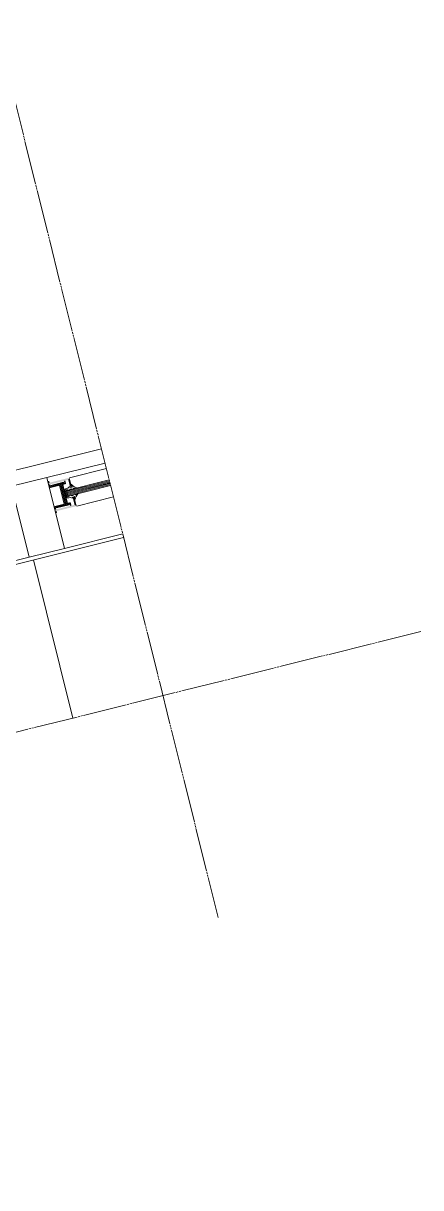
# Model space of a CAD drawing. Header units: inches. Extents: x 122939 to 389145, y 29603 to 574065.
# Drawn here: x 334933 to 335477, y 490259 to 491853 of the extents above; entities that cross this region are included whole.
import ezdxf

# ---------------------------------------------------------------- set-up
doc = ezdxf.new("R2010")
doc.units = ezdxf.units.IN
doc.header["$MEASUREMENT"] = 0
doc.linetypes.add('PHANTOM-Z', pattern=[69.2, 60, -1.4, 2.5, -1.4, 2.5, -1.4])
for name, color, linetype, lineweight in [('a-cut', 30, 'PHANTOM-Z', 18), ('A-GLAZ', 134, 'Continuous', 18), ('A-RNDR-ALUM', 1, 'Continuous', 9), ('A-RNDR-PT36', 253, 'Continuous', 20)]:
    doc.layers.add(name, color=color, linetype=linetype, lineweight=lineweight)

msp = doc.modelspace()

# ---------------------------------------------------------------- linework, layer by layer
at = {"layer": 'a-cut'}
for p, q in [((333699.29, 496660.397, 0), (335199.864, 490629.109, 0)), ((335476.932, 491020.32, 0), (330745.19, 489843.07, 0))]:
    msp.add_line(p, q, dxfattribs=at)
at = {"layer": 'A-GLAZ'}
for p, q in [((335050.884, 491227.908, -0.001), (334989.4, 491212.611, -0.001)), ((335051.206, 491226.613, -0.001), (334989.722, 491211.316, -0.001)), ((335051.528, 491225.318, -0.001), (334990.045, 491210.021, -0.001)), ((335051.85, 491224.022, -0.001), (334990.367, 491208.725, -0.001)), ((335052.173, 491222.727, -0.001), (334990.689, 491207.43, -0.001)), ((335052.495, 491221.432, -0.001), (334991.011, 491206.135, -0.001)), ((335052.817, 491220.137, -0.001), (334991.334, 491204.84, -0.001))]:
    msp.add_line(p, q, dxfattribs=at)
at = {"layer": 'A-RNDR-ALUM'}
for p, q in [((334965.703, 491231.147, -0.004), (335045.159, 491250.916, -0.003)), ((334988.564, 491224.648, -0.001), (334971.101, 491220.303, -0.001)), ((334988.564, 491224.648, -0.001), (334971.101, 491220.303, -0.001)), ((334971.101, 491220.303, -0.001), (334971.263, 491219.656, -0.001)), ((334971.101, 491220.303, -0.001), (334971.263, 491219.656, -0.001)), ((334988.725, 491224, -0.001), (334971.263, 491219.656, -0.001)), ((334988.725, 491224, -0.001), (334971.263, 491219.656, -0.001)), ((334971.62, 491218.221, -0.001), (334971.781, 491217.573, -0.001)), ((334971.62, 491218.221, -0.001), (334971.781, 491217.573, -0.001)), ((334982.573, 491222.47, -0.001), (334989.922, 491192.931, -0.001)), ((334982.573, 491222.47, -0.001), (334989.922, 491192.931, -0.001)), ((334983.706, 491222.752, -0.001), (334991.056, 491193.213, -0.001)), ((334983.706, 491222.752, -0.001), (334991.056, 491193.213, -0.001)), ((334984.84, 491223.034, -0.001), (334992.189, 491193.495, -0.001)), ((334984.84, 491223.034, -0.001), (334992.189, 491193.495, -0.001)), ((334985.973, 491223.316, -0.001), (334993.322, 491193.777, -0.001)), ((334985.973, 491223.316, -0.001), (334993.322, 491193.777, -0.001)), ((334987.106, 491223.598, -0.001), (334994.455, 491194.059, -0.001)), ((334987.106, 491223.598, -0.001), (334994.455, 491194.059, -0.001)), ((334988.564, 491224.648, -0.001), (334988.725, 491224, -0.001)), ((334988.564, 491224.648, -0.001), (334988.725, 491224, -0.001)), ((334989.082, 491222.566, -0.001), (334989.243, 491221.918, -0.001)), ((334989.082, 491222.566, -0.001), (334989.243, 491221.918, -0.001)), ((334996.074, 491194.462, -0.001), (334978.612, 491190.117, -0.001)), ((334996.074, 491194.462, -0.001), (334978.612, 491190.117, -0.001)), ((334996.236, 491193.814, -0.001), (334978.773, 491189.47, -0.001)), ((334996.236, 491193.814, -0.001), (334978.773, 491189.47, -0.001)), ((334996.236, 491193.814, -0.001), (334996.074, 491194.462, -0.001)), ((334996.236, 491193.814, -0.001), (334996.074, 491194.462, -0.001)), ((334978.773, 491189.47, -0.001), (334978.612, 491190.117, -0.001)), ((334978.773, 491189.47, -0.001), (334978.612, 491190.117, -0.001)), ((334989.841, 491134.126, -0.004), (335069.298, 491153.895, -0.003)), ((334941.32, 491122.054, -0.005), (334480.373, 491007.371, 0.006))]:
    msp.add_line(p, q, dxfattribs=at)
at = {"layer": 'A-RNDR-ALUM', "elevation": -0.002}
msp.add_lwpolyline([(334965.703, 491231.147), (334989.841, 491134.126), (334941.32, 491122.054), (334917.182, 491219.075)], close=True, dxfattribs=at)
at = {"layer": 'A-RNDR-ALUM', "const_width": 0.928, "elevation": -0.001}
for points in [[(334968.564, 491225.371, 0.41421356), (334967.994, 491225.714)], [(334968.564, 491225.371, 0.41421356), (334967.994, 491225.714)], [(334978.957, 491183.671, -0.41421356), (334978.614, 491183.1)], [(334978.957, 491183.671, -0.41421356), (334978.614, 491183.1)]]:
    msp.add_lwpolyline(points, format="xyb", dxfattribs=at)
at = {"layer": 'A-RNDR-ALUM', "elevation": -0.002}
msp.add_lwpolyline([(335001.172, 491202.886), (335000.785, 491204.441), (335003.619, 491205.146, 0.01555259), (335003.316, 491204.218), (335004.083, 491201.135, -0.10430437), (335008.4, 491209.086), (335005.896, 491208.463, 0.01603552), (335005.327, 491207.634), (335004.117, 491207.333), (335003.308, 491207.819), (335000.561, 491207.136), (335001.37, 491206.649), (334999.066, 491206.076), (334998.257, 491206.562), (334995.51, 491205.879), (334996.318, 491205.392), (334995.054, 491205.078, -0.41421356), (334994.245, 491205.564), (334992.311, 491213.335, -0.41421356), (334992.798, 491214.144), (334994.063, 491214.459), (334993.576, 491213.65), (334996.324, 491214.333), (334996.81, 491215.142), (334999.114, 491215.715), (334998.627, 491214.907), (335001.375, 491215.59), (335001.861, 491216.399), (335003.071, 491216.7, 0.01603552), (335003.963, 491216.234), (335006.467, 491216.857, -0.10430437), (334998.928, 491221.858), (334999.695, 491218.775, 0.01555259), (335000.397, 491218.098), (334997.563, 491217.392), (334997.176, 491218.947, -0.02164637), (334994.139, 491216.541), (334992.315, 491216.087, 0.41421356), (334990.369, 491212.852), (334992.302, 491205.081, 0.41421356), (334995.537, 491203.135), (334997.361, 491203.589, -0.02164637)], format="xyb", close=True, dxfattribs=at)
at = {"layer": 'A-RNDR-ALUM'}
for points in [[(334966.975, 491225.939, -0.001), (334967.882, 491226.164, -0.001), (334967.555, 491223.608, -0.001), (334968.108, 491225.258, -0.001)], [(334966.975, 491225.939, -0.001), (334967.882, 491226.164, -0.001), (334967.555, 491223.608, -0.001), (334968.108, 491225.258, -0.001)], [(334967.555, 491223.608, -0.001), (334968.108, 491225.258, -0.001), (334969.369, 491224.059, -0.001), (334969.014, 491225.483, -0.001)], [(334967.555, 491223.608, -0.001), (334968.108, 491225.258, -0.001), (334969.369, 491224.059, -0.001), (334969.014, 491225.483, -0.001)], [(334990.779, 491226.91, -0.001), (334988.966, 491226.459, -0.001), (334991.939, 491222.247, -0.001), (334989.675, 491223.609, -0.001)], [(334990.779, 491226.91, -0.001), (334988.966, 491226.459, -0.001), (334991.939, 491222.247, -0.001), (334989.675, 491223.609, -0.001)], [(334994.739, 491228.746, -0.001), (334995.905, 491229.036, -0.001), (334997.329, 491218.334, -0.001), (334998.495, 491218.624, -0.001)], [(334994.739, 491228.746, -0.001), (334995.905, 491229.036, -0.001), (334997.329, 491218.334, -0.001), (334998.495, 491218.624, -0.001)], [(334995.904, 491229.036, -0.001), (334997.07, 491229.326, -0.001), (334998.495, 491218.624, -0.001), (334999.66, 491218.914, -0.001)], [(334995.904, 491229.036, -0.001), (334997.07, 491229.326, -0.001), (334998.495, 491218.624, -0.001), (334999.66, 491218.914, -0.001)], [(334970.658, 491218.878, -0.001), (334969.295, 491216.614, -0.001), (334969.949, 491221.727, -0.001), (334968.135, 491221.276, -0.001)], [(334970.658, 491218.878, -0.001), (334969.295, 491216.614, -0.001), (334969.949, 491221.727, -0.001), (334968.135, 491221.276, -0.001)], [(334982.422, 491221.805, -0.001), (334982.873, 491219.992, -0.001), (334970.658, 491218.878, -0.001), (334969.295, 491216.614, -0.001)], [(334982.422, 491221.805, -0.001), (334982.873, 491219.992, -0.001), (334970.658, 491218.878, -0.001), (334969.295, 491216.614, -0.001)], [(334987.602, 491223.094, -0.001), (334988.053, 491221.281, -0.001), (334989.675, 491223.609, -0.001), (334991.939, 491222.247, -0.001)], [(334987.602, 491223.094, -0.001), (334988.053, 491221.281, -0.001), (334989.675, 491223.609, -0.001), (334991.939, 491222.247, -0.001)], [(334989.511, 491193.311, -0.001), (334989.06, 491195.124, -0.001), (334977.747, 491190.384, -0.001), (334975.482, 491191.746, -0.001)], [(334989.511, 491193.311, -0.001), (334989.06, 491195.124, -0.001), (334977.747, 491190.384, -0.001), (334975.482, 491191.746, -0.001)], [(334994.692, 491194.6, -0.001), (334994.24, 491196.413, -0.001), (334996.764, 491195.115, -0.001), (334998.126, 491197.38, -0.001)], [(334994.692, 491194.6, -0.001), (334994.24, 491196.413, -0.001), (334996.764, 491195.115, -0.001), (334998.126, 491197.38, -0.001)], [(334999.286, 491192.717, -0.001), (334997.473, 491192.266, -0.001), (334998.126, 491197.38, -0.001), (334996.764, 491195.115, -0.001)], [(334999.286, 491192.717, -0.001), (334997.473, 491192.266, -0.001), (334998.126, 491197.38, -0.001), (334996.764, 491195.115, -0.001)], [(335003.51, 491193.493, -0.001), (335004.675, 491193.783, -0.001), (335000.919, 491203.905, -0.001), (335002.085, 491204.195, -0.001)], [(335003.51, 491193.493, -0.001), (335004.675, 491193.783, -0.001), (335000.919, 491203.905, -0.001), (335002.085, 491204.195, -0.001)], [(335004.675, 491193.783, -0.001), (335005.841, 491194.073, -0.001), (335002.084, 491204.195, -0.001), (335003.25, 491204.485, -0.001)], [(335004.675, 491193.783, -0.001), (335005.841, 491194.073, -0.001), (335002.084, 491204.195, -0.001), (335003.25, 491204.485, -0.001)], [(334977.747, 491190.384, -0.001), (334975.482, 491191.746, -0.001), (334978.456, 491187.535, -0.001), (334976.643, 491187.083, -0.001)], [(334977.747, 491190.384, -0.001), (334975.482, 491191.746, -0.001), (334978.456, 491187.535, -0.001), (334976.643, 491187.083, -0.001)], [(334977.223, 491184.752, -0.001), (334978.484, 491183.553, -0.001), (334979.036, 491185.203, -0.001), (334979.39, 491183.779, -0.001)], [(334977.223, 491184.752, -0.001), (334978.484, 491183.553, -0.001), (334979.036, 491185.203, -0.001), (334979.39, 491183.779, -0.001)], [(334977.803, 491182.421, -0.001), (334978.709, 491182.646, -0.001), (334977.223, 491184.752, -0.001), (334978.484, 491183.553, -0.001)], [(334977.803, 491182.421, -0.001), (334978.709, 491182.646, -0.001), (334977.223, 491184.752, -0.001), (334978.484, 491183.553, -0.001)]]:
    msp.add_solid(points, dxfattribs=at)
for points in [[(334996.69, 491230.856, 0.003), (334994.938, 491227.945, 0.003), (334967.555, 491223.608, 0.003), (334968.135, 491221.276, 0.003)], [(334996.69, 491230.856, 0.003), (334994.938, 491227.945, 0.003), (334967.555, 491223.608, 0.003), (334968.135, 491221.276, 0.003)], [(334996.69, 491230.856, -0.001), (334994.938, 491227.945, -0.001), (334997.205, 491228.784, -0.001), (334994.874, 491228.204, -0.001)], [(334996.69, 491230.856, -0.001), (334994.938, 491227.945, -0.001), (334997.205, 491228.784, -0.001), (334994.874, 491228.204, -0.001)], [(335003.445, 491193.752, 0.003), (335006.357, 491192.001, 0.003), (334976.643, 491187.083, 0.003), (334977.223, 491184.752, 0.003)], [(335003.445, 491193.752, 0.003), (335006.357, 491192.001, 0.003), (334976.643, 491187.083, 0.003), (334977.223, 491184.752, 0.003)], [(335006.357, 491192.001, -0.001), (335003.445, 491193.752, -0.001), (335005.841, 491194.073, -0.001), (335003.51, 491193.493, -0.001)], [(335006.357, 491192.001, -0.001), (335003.445, 491193.752, -0.001), (335005.841, 491194.073, -0.001), (335003.51, 491193.493, -0.001)]]:
    msp.add_trace(points, dxfattribs=at)
at = {"layer": 'A-RNDR-PT36'}
for p, q in [((335040.335, 491270.308, 0), (331074.548, 490283.671, 0)), ((335047.034, 491243.382, -0.001), (334996.69, 491230.856, -0.001)), ((335006.357, 491192.001, -0.001), (335056.701, 491204.526, -0.001)), ((335070.51, 491149.022, -0.001), (331104.734, 490162.344, -0.001))]:
    msp.add_line(p, q, dxfattribs=at)
at = {"layer": 'A-RNDR-PT36', "elevation": -0.001}
msp.add_lwpolyline([(334947.385, 491118.389), (335001.23, 490901.966)], dxfattribs=at)

doc.saveas('drawing.dxf')
